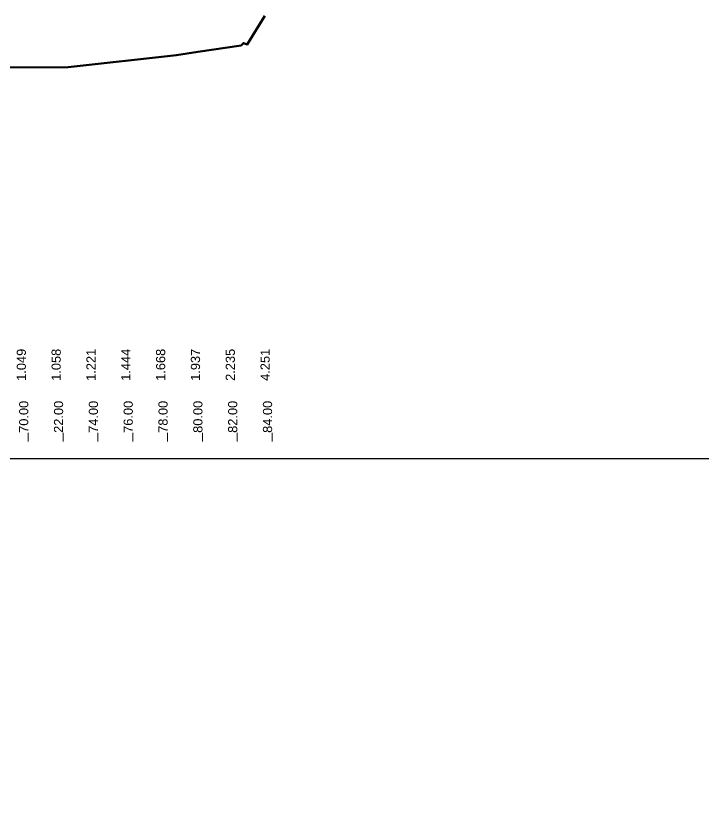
# Model space of a CAD drawing. Header units: millimetres. Extents: x -116975602006 to 5543032, y -156721783972 to 203313.
# Drawn here: x -442282 to -402828, y 982 to 46807 of the extents above; entities that cross this region are included whole.
import ezdxf
from ezdxf.enums import TextEntityAlignment as Align

# ---------------------------------------------------------------- set-up
doc = ezdxf.new("R2010")
doc.units = ezdxf.units.MM
doc.header["$LTSCALE"] = 250
doc.layers.add('Offset', color=252, linetype='Continuous', lineweight=20)
doc.layers.add('Profail', color=5, linetype='Continuous', lineweight=18)
doc.styles.add('ROMANS', font='arial.ttf', dxfattribs={"height": 200})

msp = doc.modelspace()

# ---------------------------------------------------------------- linework, layer by layer
at = {"ltscale": 10}
msp.add_lwpolyline([(-542820.2, 21394.1), (-349216.7, 21394.1), (-349216.7, -92300.7), (-542820.2, -92300.7)], close=True, dxfattribs=at)
at = {"layer": 'Offset', "color": 0, "lineweight": 0}
for p, q in [((-441573.8, 22377.4), (-441573.8, 22869.3)), ((-439573.8, 22377.4), (-439573.8, 22869.3)), ((-437573.8, 22377.4), (-437573.8, 22869.3)), ((-435573.8, 22377.4), (-435573.8, 22869.3)), ((-433573.8, 22377.4), (-433573.8, 22869.3)), ((-431573.8, 22377.4), (-431573.8, 22869.3)), ((-429573.8, 22377.4), (-429573.8, 22869.3)), ((-427573.8, 22377.4), (-427573.8, 22869.3))]:
    msp.add_line(p, q, dxfattribs=at)
at = {"layer": 'Profail', "lineweight": 50}
msp.add_lwpolyline([(-445589.3, 43839.1), (-439281, 43867.2), (-439280.7, 43867.2), (-439280.3, 43867.2), (-433068.7, 44561.1), (-433068.4, 44561.1), (-433055.5, 44563.1), (-431839.2, 44744.3), (-429354.9, 45114.2), (-429224.8, 45246.7), (-429006.9, 45166), (-429006.5, 45166), (-429006.2, 45166), (-429006, 45166), (-429005.5, 45166), (-427993.9, 46807.1)], dxfattribs=at)

# ---------------------------------------------------------------- texts
at = {"style": 'ROMANS'}
for s, p in [('1.049', (-441974.9, 26775.9)), ('1.058', (-439974.9, 26775.9)), ('1.221', (-437974.9, 26775.9)), ('1.444', (-435974.9, 26775.9)), ('1.668', (-433974.9, 26775.9)), ('1.937', (-431974.9, 26775.9)), ('2.235', (-429974.9, 26775.9)), ('4.251', (-427974.9, 26775.9))]:
    msp.add_text(s, height=526.64, rotation=90, dxfattribs=at).set_placement(p, align=Align.MIDDLE_CENTER)
for s, p in [('70.00', (-441573.8, 22869.3)), ('22.00', (-439573.8, 22869.3)), ('74.00', (-437573.8, 22869.3)), ('76.00', (-435573.8, 22869.3)), ('78.00', (-433573.8, 22869.3)), ('80.00', (-431573.8, 22869.3)), ('82.00', (-429573.8, 22869.3)), ('84.00', (-427573.8, 22869.3))]:
    msp.add_text(s, height=526.64, rotation=90, dxfattribs=at).set_placement(p)

doc.saveas('drawing.dxf')
